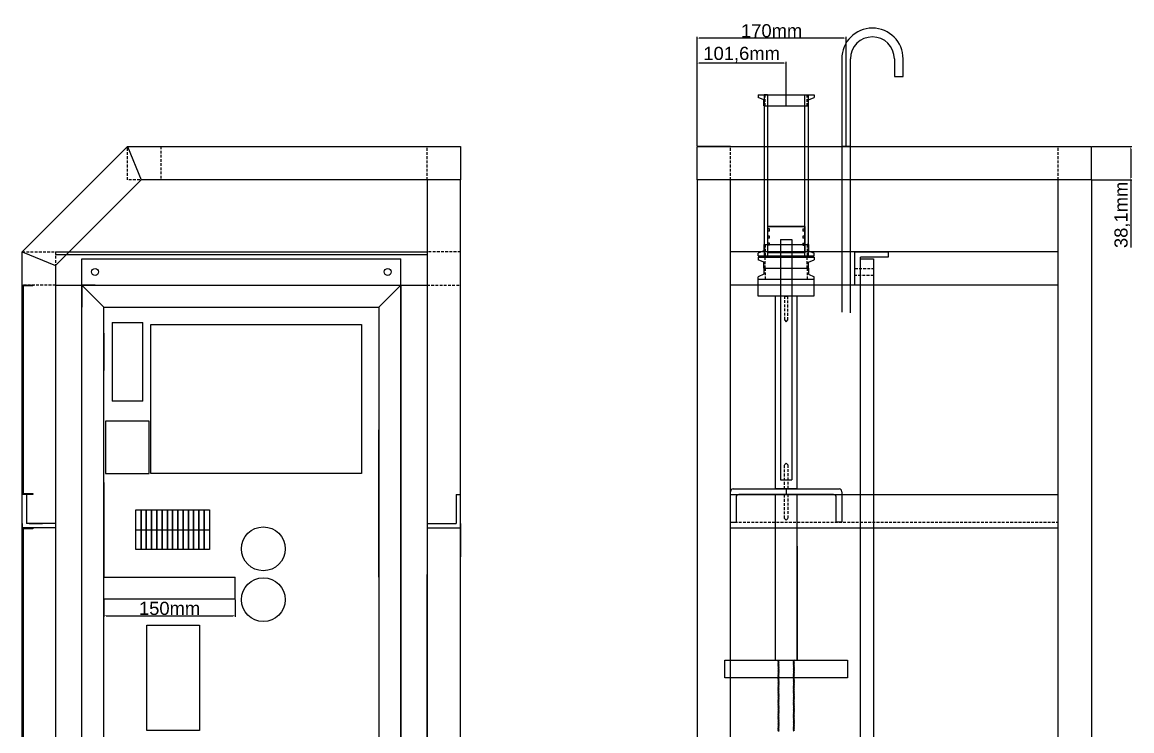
# Model space of a CAD drawing. Header units: centimetres. Extents: x -4347 to 28631, y 41590 to 109107.
# Drawn here: x 15962 to 17228, y 50620 to 51429 of the extents above; entities that cross this region are included whole.
import ezdxf

# ---------------------------------------------------------------- set-up
doc = ezdxf.new("R2010")
doc.units = ezdxf.units.CM
doc.header["$LTSCALE"] = 0.5
doc.linetypes.add('DASHED2', pattern=[9.525, 6.35, -3.175])
doc.styles.get("Standard").update_dxf_attribs({"font": 'arial.ttf'})
doc.dimstyles.new('ISO-25', dxfattribs={"dimtxt": 15, "dimasz": 2.5, "dimexe": 1.25, "dimexo": 0.625, "dimtad": 1, "dimtxsty": 'Standard', "dimcen": 2.5, "dimclrd": 1, "dimclre": 1, "dimadec": 0, "dimazin": 0, "dimtfac": 1, "dimtmove": 0, "dimatfit": 3, "dimfxl": 1, "dimarcsym": 0})

# ---------------------------------------------------------------- blocks, each defined once
blk = doc.blocks.new('*D333')
at = {"color": 1, "lineweight": -2, "transparency": 16777216}
for p, q in [((17182.5, 51286.8), (17227.7, 51286.8)), ((17226.5, 51284.3), (17226.5, 51251.2)), ((17182.5, 51248.7), (17227.7, 51248.7)), ((17226.5, 51248.7), (17226.5, 51171.5))]:
    blk.add_line(p, q, dxfattribs=at)
at = {"color": 1, "transparency": 16777216}
for points in [[(17226.1, 51284.3), (17226.9, 51284.3), (17226.5, 51286.8)], [(17226.1, 51251.2), (17226.9, 51251.2), (17226.5, 51248.7)]]:
    blk.add_solid(points, dxfattribs=at)
at = {"layer": 'Defpoints', "color": 0, "transparency": 16777216}
for p in [(17181.9, 51286.8), (17181.9, 51248.7), (17226.5, 51248.7)]:
    blk.add_point(p, dxfattribs=at)
at = {"color": 0, "transparency": 16777216, "insert": (17216.8, 51208.8), "char_height": 15, "attachment_point": 5, "rotation": 90}
blk.add_mtext('38,1mm', dxfattribs=at)
blk = doc.blocks.new('*D358')
at = {"color": 1, "lineweight": -2, "transparency": 16777216}
for p, q in [((16731.9, 51287.4), (16731.9, 51383.2)), ((16831, 51381.9), (16734.4, 51381.9)), ((16833.5, 51333.6), (16833.5, 51383.2))]:
    blk.add_line(p, q, dxfattribs=at)
at = {"color": 1, "transparency": 16777216}
for points in [[(16734.4, 51382.4), (16734.4, 51381.5), (16731.9, 51381.9)], [(16831, 51382.4), (16831, 51381.5), (16833.5, 51381.9)]]:
    blk.add_solid(points, dxfattribs=at)
at = {"layer": 'Defpoints', "color": 0, "transparency": 16777216}
for p in [(16731.9, 51381.9), (16833.5, 51333), (16731.9, 51286.8)]:
    blk.add_point(p, dxfattribs=at)
at = {"color": 0, "transparency": 16777216, "insert": (16782.7, 51391.6), "char_height": 15, "attachment_point": 5}
blk.add_mtext('101,6mm', dxfattribs=at)
blk = doc.blocks.new('*D360')
at = {"color": 1, "lineweight": -2, "transparency": 16777216}
for p, q in [((16731.9, 51287.4), (16731.9, 51411.7)), ((16899.4, 51410.4), (16734.4, 51410.4)), ((16901.9, 51287.4), (16901.9, 51411.7))]:
    blk.add_line(p, q, dxfattribs=at)
at = {"color": 1, "transparency": 16777216}
for points in [[(16734.4, 51410.9), (16734.4, 51410), (16731.9, 51410.4)], [(16899.4, 51410.9), (16899.4, 51410), (16901.9, 51410.4)]]:
    blk.add_solid(points, dxfattribs=at)
at = {"layer": 'Defpoints', "color": 0, "transparency": 16777216}
for p in [(16731.9, 51410.4), (16731.9, 51286.8), (16901.9, 51286.8)]:
    blk.add_point(p, dxfattribs=at)
at = {"color": 0, "transparency": 16777216, "insert": (16816.9, 51418.7), "char_height": 15, "attachment_point": 5}
blk.add_mtext('170mm', dxfattribs=at)
blk = doc.blocks.new('*D382')
at = {"color": 1, "lineweight": -2, "transparency": 16777216}
for p, q in [((16055.2, 50770.1), (16055.2, 50750.3)), ((16205.2, 50770.1), (16205.2, 50750.3)), ((16057.7, 50751.6), (16202.7, 50751.6))]:
    blk.add_line(p, q, dxfattribs=at)
at = {"color": 1, "transparency": 16777216}
for points in [[(16057.7, 50752), (16057.7, 50751.2), (16055.2, 50751.6)], [(16202.7, 50752), (16202.7, 50751.2), (16205.2, 50751.6)]]:
    blk.add_solid(points, dxfattribs=at)
at = {"layer": 'Defpoints', "color": 0, "transparency": 16777216}
for p in [(16055.2, 50770.7), (16205.2, 50770.7), (16205.2, 50751.6)]:
    blk.add_point(p, dxfattribs=at)
at = {"color": 0, "transparency": 16777216, "insert": (16130.2, 50759.9), "char_height": 15, "attachment_point": 5}
blk.add_mtext('150mm', dxfattribs=at)

msp = doc.modelspace()

# ---------------------------------------------------------------- linework, layer by layer
for p, q in [((16896.868, 51386.794), (16896.868, 51097.676)), ((16906.868, 51286.794), (16906.868, 51386.794)), ((16956.868, 51386.794), (16956.868, 51366.794)), ((16966.868, 51366.794), (16966.868, 51386.794)), ((16956.868, 51366.794), (16966.868, 51366.794)), ((16801.47, 51345.694), (16865.47, 51345.694)), ((16801.47, 51345.694), (16801.47, 51342.694)), ((16808.07, 51339.994), (16801.47, 51342.694)), ((16808.07, 51332.994), (16808.07, 51339.994)), ((16812.22, 51345.694), (16808.22, 51345.694)), ((16808.22, 51345.694), (16808.22, 51160.694)), ((16808.22, 51345.694), (16808.22, 51313.694)), ((16808.22, 51345.694), (16808.22, 51313.694)), ((16808.22, 51345.694), (16858.72, 51345.694)), ((16808.22, 51345.694), (16858.72, 51345.694)), ((16812.22, 51345.694), (16812.22, 51160.694)), ((16854.72, 51160.694), (16854.72, 51345.694)), ((16854.72, 51345.694), (16858.72, 51345.694)), ((16858.72, 51345.694), (16858.72, 51160.694)), ((16858.87, 51339.994), (16865.47, 51342.694)), ((16858.87, 51332.994), (16858.87, 51339.994)), ((16865.47, 51345.694), (16865.47, 51342.694)), ((16808.07, 51332.994), (16809.57, 51332.994)), ((16808.07, 51332.994), (16858.87, 51332.994)), ((16858.87, 51332.994), (16857.37, 51332.994)), ((16906.868, 51097.155), (16906.868, 51330.597)), ((15962.102, 51166.794), (16082.102, 51286.794)), ((16082.102, 51286.794), (16462.102, 51286.794)), ((16082.102, 51286.794), (16097.883, 51248.694)), ((16462.102, 51286.794), (16462.102, 51248.694)), ((16769.968, 51286.794), (16731.868, 51286.794)), ((16731.868, 51286.794), (17181.868, 51286.794)), ((16731.868, 51248.694), (16731.868, 51286.794)), ((16906.868, 51286.794), (16896.868, 51286.794)), ((16896.868, 51286.794), (16906.868, 51286.794)), ((17143.768, 51286.794), (17181.868, 51286.794)), ((17181.868, 51248.694), (17181.868, 51286.794)), ((16000.202, 51151.013), (16097.883, 51248.694)), ((16462.102, 51248.694), (16097.883, 51248.694)), ((16462.102, 51248.694), (16424.002, 51248.694)), ((16424.002, 51248.694), (16424.002, 50086.794)), ((16462.102, 50086.794), (16462.102, 51248.694)), ((17181.868, 51248.694), (16731.868, 51248.694)), ((16731.868, 51248.694), (16731.868, 50086.794)), ((16769.968, 50086.794), (16769.968, 51248.694)), ((17143.768, 51248.694), (17103.768, 51248.694)), ((17143.768, 50086.794), (17143.768, 51248.694)), ((17181.868, 51248.694), (17181.868, 50086.794)), ((16854.72, 51195.694), (16812.22, 51195.694)), ((16812.22, 51195.694), (16854.72, 51195.694)), ((16812.22, 51195.694), (16812.22, 51165.694)), ((16820.52, 51195.694), (16846.42, 51195.694)), ((16822.62, 51195.694), (16844.32, 51195.694)), ((16854.72, 51195.694), (16854.72, 51165.694)), ((16814.32, 51192.694), (16812.22, 51192.694)), ((16814.32, 51190.094), (16812.22, 51190.094)), ((16814.32, 51184.694), (16812.22, 51184.694)), ((16814.32, 51182.094), (16812.22, 51182.094)), ((16814.32, 51190.094), (16814.32, 51192.694)), ((16814.32, 51182.094), (16814.32, 51184.694)), ((16852.62, 51192.694), (16852.62, 51190.094)), ((16852.62, 51192.694), (16854.72, 51192.694)), ((16854.72, 51190.094), (16852.62, 51190.094)), ((16852.62, 51184.694), (16852.62, 51182.094)), ((16854.72, 51184.694), (16852.62, 51184.694)), ((16854.72, 51182.094), (16852.62, 51182.094)), ((16808.07, 51174.894), (16809.57, 51174.894)), ((16808.07, 51174.894), (16858.87, 51174.894)), ((16808.07, 51174.894), (16808.07, 51167.894)), ((16808.07, 51174.894), (16809.57, 51174.894)), ((16808.07, 51174.894), (16858.87, 51174.894)), ((16814.32, 51176.694), (16812.22, 51176.694)), ((16814.32, 51174.094), (16812.22, 51174.094)), ((16814.32, 51174.094), (16814.32, 51176.694)), ((16827.12, 51180.694), (16839.82, 51180.694)), ((16827.12, 51180.694), (16827.12, 50906.694)), ((16839.82, 51180.694), (16839.82, 50906.694)), ((16852.62, 51176.694), (16852.62, 51174.094)), ((16852.62, 51176.694), (16854.72, 51176.694)), ((16852.62, 51174.094), (16854.72, 51174.094)), ((16858.87, 51174.894), (16857.37, 51174.894)), ((16858.87, 51174.894), (16857.37, 51174.894)), ((16858.87, 51174.894), (16858.87, 51167.894)), ((15962.102, 50086.794), (15962.102, 51166.794)), ((15962.102, 51166.794), (16000.202, 51151.013)), ((16000.202, 51166.794), (16424.002, 51166.794)), ((16000.202, 51166.794), (16000.202, 51163.624)), ((16000.202, 51163.624), (16424.002, 51163.624)), ((16030.202, 51158.694), (16394.002, 51158.694)), ((16030.202, 50218.694), (16030.202, 51158.694)), ((16030.202, 51158.694), (16055.202, 51158.694)), ((16394.002, 50218.694), (16394.002, 51158.694)), ((16394.002, 50218.694), (16394.002, 51158.694)), ((17143.768, 51166.794), (16769.968, 51166.794)), ((16808.07, 51167.894), (16801.47, 51165.194)), ((16801.47, 51162.194), (16801.47, 51165.194)), ((16801.47, 51162.194), (16865.47, 51162.194)), ((16801.47, 51160.694), (16865.47, 51160.694)), ((16801.47, 51160.694), (16801.47, 51157.694)), ((16808.07, 51154.994), (16801.47, 51157.694)), ((16808.22, 51160.694), (16812.22, 51160.694)), ((16854.72, 51165.694), (16812.22, 51165.694)), ((16812.22, 51161.694), (16812.22, 51162.194)), ((16812.22, 51162.194), (16854.72, 51162.194)), ((16812.22, 51160.694), (16812.22, 51161.694)), ((16812.22, 51160.694), (16854.72, 51160.694)), ((16844.32, 51165.694), (16822.62, 51165.694)), ((16854.72, 51162.194), (16854.72, 51160.694)), ((16858.72, 51160.694), (16854.72, 51160.694)), ((16858.87, 51167.894), (16865.47, 51165.194)), ((16858.87, 51154.994), (16865.47, 51157.694)), ((16865.47, 51162.194), (16865.47, 51165.194)), ((16865.47, 51160.694), (16865.47, 51157.694)), ((16911.868, 51128.694), (16911.868, 51166.794)), ((16911.868, 51166.794), (16949.968, 51166.794)), ((16918.218, 50218.694), (16918.218, 51160.444)), ((16949.968, 51160.444), (16918.218, 51160.444)), ((16918.218, 51158.694), (16933.218, 51158.694)), ((16933.218, 51158.694), (16933.218, 50218.694)), ((16949.968, 51166.794), (16949.968, 51160.444)), ((16000.202, 51151.013), (16000.202, 50086.794)), ((16808.07, 51147.994), (16808.07, 51154.994)), ((16808.07, 51147.994), (16809.57, 51147.994)), ((16808.07, 51147.994), (16858.87, 51147.994)), ((16808.07, 51147.994), (16808.07, 51140.994)), ((16808.07, 51147.994), (16809.57, 51147.994)), ((16808.07, 51147.994), (16858.87, 51147.994)), ((16858.87, 51147.994), (16857.37, 51147.994)), ((16858.87, 51147.994), (16857.37, 51147.994)), ((16858.87, 51147.994), (16858.87, 51154.994)), ((16858.87, 51147.994), (16858.87, 51140.994)), ((16808.07, 51140.994), (16801.47, 51138.294)), ((16801.47, 51135.294), (16801.47, 51138.294)), ((16801.47, 51135.294), (16865.47, 51135.294)), ((16801.718, 51135.294), (16865.218, 51135.294)), ((16801.718, 51116.244), (16801.718, 51135.294)), ((16858.87, 51140.994), (16865.47, 51138.294)), ((16865.218, 51135.294), (16865.218, 51116.244)), ((16865.47, 51135.294), (16865.47, 51138.294)), ((15962.102, 51128.694), (15974.102, 51128.694)), ((15974.102, 51127.694), (15963.102, 51127.694)), ((15963.102, 51127.694), (15963.102, 50890.894)), ((15974.102, 51128.694), (15974.102, 51127.694)), ((16000.202, 51128.694), (16030.202, 51128.694)), ((16030.202, 51128.694), (16394.002, 51128.694)), ((16030.202, 50276.694), (16030.202, 51128.694)), ((16030.202, 51128.694), (16030.202, 51103.694)), ((16030.202, 51128.694), (16055.202, 51103.694)), ((16045.202, 51128.694), (16030.202, 51128.694)), ((16369.002, 51103.694), (16394.002, 51128.694)), ((16394.002, 51128.694), (16424.002, 51128.694)), ((16394.002, 51128.694), (16394.002, 50238.694)), ((17143.768, 51128.694), (16769.968, 51128.694)), ((16918.218, 51128.694), (16911.868, 51128.694)), ((16865.218, 51116.244), (16801.718, 51116.244)), ((16820.768, 51116.244), (16820.768, 50896.244)), ((16846.168, 51116.244), (16820.768, 51116.244)), ((16831.468, 51116.244), (16835.468, 51116.244)), ((16846.168, 50896.244), (16846.168, 51116.244)), ((16055.202, 51103.694), (16369.002, 51103.694)), ((16055.202, 50273.694), (16055.202, 51103.694)), ((16055.202, 51103.694), (16075.202, 51103.694)), ((16369.002, 51103.694), (16369.002, 50273.694)), ((16369.002, 51103.694), (16369.002, 50823.694)), ((16064.602, 51086.194), (16099.602, 51086.194)), ((16064.602, 51086.194), (16064.602, 50996.194)), ((16099.602, 50996.194), (16099.602, 51086.194)), ((16109.002, 51083.694), (16349.002, 51083.694)), ((16109.002, 50913.694), (16109.002, 51083.694)), ((16349.002, 51083.694), (16349.002, 50913.694)), ((16831.468, 51088.944), (16833.468, 51086.944)), ((16833.468, 51086.944), (16835.468, 51088.944)), ((16055.202, 50988.697), (16055.202, 51073.697)), ((16055.202, 51073.697), (16055.202, 51031.197)), ((16099.602, 50996.194), (16064.602, 50996.194)), ((16107.102, 50973.694), (16057.102, 50973.694)), ((16057.102, 50973.694), (16057.102, 50913.694)), ((16107.102, 50913.694), (16107.102, 50973.694)), ((16369.002, 50823.694), (16369.002, 50963.694)), ((16831.468, 50923.544), (16833.468, 50925.544)), ((16833.468, 50925.544), (16835.468, 50923.544)), ((16055.202, 50903.697), (16055.202, 50795.694)), ((16057.102, 50913.694), (16082.102, 50913.694)), ((16082.102, 50913.694), (16107.102, 50913.694)), ((16349.002, 50913.694), (16109.002, 50913.694)), ((16369.002, 50795.694), (16369.002, 50903.697)), ((16827.12, 50906.694), (16839.82, 50906.694)), ((15963.102, 50890.894), (15974.102, 50890.894)), ((15974.102, 50890.894), (15974.102, 50889.894)), ((16769.968, 50858.144), (16769.968, 50893.069)), ((16773.143, 50896.244), (16893.793, 50896.244)), ((16846.168, 50896.244), (16820.768, 50896.244)), ((16820.768, 50896.244), (16846.168, 50896.244)), ((16831.468, 50896.244), (16835.468, 50896.244)), ((16833.468, 50896.244), (16833.468, 50889.894)), ((16896.968, 50893.069), (16896.968, 50858.144)), ((15967.102, 50889.894), (15962.102, 50889.894)), ((15974.102, 50889.894), (15962.102, 50889.894)), ((15967.102, 50889.894), (15967.102, 50856.794)), ((15967.102, 50882.194), (15967.102, 50856.794)), ((16457.102, 50889.894), (16457.102, 50856.794)), ((16457.102, 50889.894), (16462.102, 50889.894)), ((16462.102, 50860.194), (16462.102, 50882.194)), ((16769.968, 50851.794), (16769.968, 50889.894)), ((16769.968, 50889.894), (17143.768, 50889.894)), ((16769.968, 50889.894), (16909.968, 50889.894)), ((16776.318, 50886.719), (16776.318, 50858.144)), ((16887.443, 50889.894), (16779.493, 50889.894)), ((16820.768, 50889.894), (16820.768, 50700.894)), ((16820.768, 50889.894), (16846.168, 50889.894)), ((16835.468, 50889.894), (16831.468, 50889.894)), ((16833.468, 50889.894), (16903.468, 50889.894)), ((16846.168, 50700.894), (16846.168, 50889.894)), ((16890.618, 50858.144), (16890.618, 50886.719)), ((16091.652, 50872.196), (16097.652, 50872.196)), ((16091.652, 50827.196), (16091.652, 50872.196)), ((16097.652, 50872.196), (16097.652, 50827.196)), ((16097.652, 50872.196), (16103.652, 50872.196)), ((16097.652, 50827.196), (16097.652, 50872.196)), ((16103.652, 50872.196), (16103.652, 50827.196)), ((16103.652, 50872.196), (16109.652, 50872.196)), ((16103.652, 50827.196), (16103.652, 50872.196)), ((16109.652, 50872.196), (16109.652, 50827.196)), ((16109.652, 50872.196), (16115.652, 50872.196)), ((16109.652, 50827.196), (16109.652, 50872.196)), ((16115.652, 50872.196), (16115.652, 50827.196)), ((16115.652, 50872.196), (16121.652, 50872.196)), ((16115.652, 50827.196), (16115.652, 50872.196)), ((16121.652, 50872.196), (16121.652, 50827.196)), ((16121.652, 50872.196), (16127.652, 50872.196)), ((16121.652, 50827.196), (16121.652, 50872.196)), ((16127.652, 50872.196), (16127.652, 50827.196)), ((16127.652, 50872.196), (16133.652, 50872.196)), ((16127.652, 50827.196), (16127.652, 50872.196)), ((16133.652, 50872.196), (16133.652, 50827.196)), ((16133.652, 50872.196), (16139.652, 50872.196)), ((16133.652, 50827.196), (16133.652, 50872.196)), ((16139.652, 50872.196), (16139.652, 50827.196)), ((16139.652, 50872.196), (16145.652, 50872.196)), ((16139.652, 50827.196), (16139.652, 50872.196)), ((16145.652, 50872.196), (16145.652, 50827.196)), ((16145.652, 50872.196), (16151.652, 50872.196)), ((16145.652, 50827.196), (16145.652, 50872.196)), ((16151.652, 50872.196), (16151.652, 50827.196)), ((16151.652, 50872.196), (16157.652, 50872.196)), ((16151.652, 50827.196), (16151.652, 50872.196)), ((16157.652, 50872.196), (16157.652, 50827.196)), ((16157.652, 50872.196), (16163.652, 50872.196)), ((16157.652, 50827.196), (16157.652, 50872.196)), ((16163.652, 50872.196), (16163.652, 50827.196)), ((16163.652, 50872.196), (16169.652, 50872.196)), ((16163.652, 50827.196), (16163.652, 50872.196)), ((16169.652, 50872.196), (16169.652, 50827.196)), ((16169.652, 50872.196), (16175.652, 50872.196)), ((16169.652, 50827.196), (16169.652, 50872.196)), ((16175.652, 50872.196), (16175.652, 50827.196)), ((15962.102, 50856.794), (15962.102, 50818.694)), ((16000.202, 50856.794), (15967.102, 50856.794)), ((15970.202, 50856.794), (15985.202, 50856.794)), ((16000.202, 50856.794), (16000.202, 50851.794)), ((16424.002, 50856.794), (16457.102, 50856.794)), ((16424.002, 50856.794), (16424.002, 50851.794)), ((16462.102, 50856.794), (16462.102, 50818.694)), ((16769.968, 50851.794), (16769.968, 50858.144)), ((16769.968, 50858.144), (16776.318, 50858.144)), ((16833.468, 50860.594), (16831.468, 50862.594)), ((16835.468, 50862.594), (16833.468, 50860.594)), ((16896.968, 50858.144), (16890.618, 50858.144)), ((16000.202, 50851.794), (15962.102, 50851.794)), ((15962.102, 50851.794), (15974.102, 50851.794)), ((15974.102, 50850.794), (15963.102, 50850.794)), ((15963.102, 50850.794), (15963.102, 50175.894)), ((15974.102, 50851.794), (15974.102, 50850.794)), ((16091.652, 50849.696), (16175.652, 50849.696)), ((16424.002, 50851.794), (16462.102, 50851.794)), ((16769.968, 50851.794), (17143.768, 50851.794)), ((16846.168, 50830.894), (16846.168, 50700.894)), ((16097.652, 50827.196), (16091.652, 50827.196)), ((16103.652, 50827.196), (16097.652, 50827.196)), ((16109.652, 50827.196), (16103.652, 50827.196)), ((16115.652, 50827.196), (16109.652, 50827.196)), ((16121.652, 50827.196), (16115.652, 50827.196)), ((16127.652, 50827.196), (16121.652, 50827.196)), ((16133.652, 50827.196), (16127.652, 50827.196)), ((16139.652, 50827.196), (16133.652, 50827.196)), ((16145.652, 50827.196), (16139.652, 50827.196)), ((16151.652, 50827.196), (16145.652, 50827.196)), ((16157.652, 50827.196), (16151.652, 50827.196)), ((16163.652, 50827.196), (16157.652, 50827.196)), ((16169.652, 50827.196), (16163.652, 50827.196)), ((16175.652, 50827.196), (16169.652, 50827.196)), ((16055.202, 50795.694), (16205.202, 50795.694)), ((16205.202, 50770.694), (16205.202, 50795.694)), ((16424.002, 50348.694), (16424.002, 50798.694)), ((16055.202, 50770.694), (16205.202, 50770.694)), ((16055.202, 50770.694), (16205.202, 50770.694)), ((16104.202, 50680.694), (16104.202, 50740.694)), ((16104.202, 50740.694), (16164.202, 50740.694)), ((16164.202, 50740.694), (16164.202, 50620.694)), ((16763.468, 50700.894), (16903.468, 50700.894)), ((16763.468, 50680.894), (16763.468, 50700.894)), ((16820.768, 50700.894), (16846.168, 50700.894)), ((16823.943, 50700.894), (16825.635, 50699.917)), ((16823.943, 50700.894), (16842.993, 50700.894)), ((16842.993, 50700.894), (16841.301, 50699.917)), ((16903.468, 50700.894), (16903.468, 50680.894)), ((16823.943, 50698.944), (16825.635, 50699.921)), ((16823.943, 50698.944), (16825.635, 50697.967)), ((16823.943, 50696.994), (16825.635, 50697.971)), ((16823.943, 50696.994), (16825.635, 50696.017)), ((16823.943, 50695.044), (16825.635, 50696.021)), ((16823.943, 50695.044), (16825.635, 50694.067)), ((16823.943, 50693.094), (16825.635, 50694.071)), ((16823.943, 50693.094), (16825.635, 50692.117)), ((16823.943, 50691.144), (16825.635, 50692.121)), ((16823.943, 50691.144), (16825.635, 50690.167)), ((16823.943, 50689.194), (16825.635, 50690.171)), ((16823.943, 50689.194), (16825.635, 50688.217)), ((16823.943, 50687.244), (16825.635, 50688.221)), ((16842.993, 50698.944), (16841.301, 50699.921)), ((16842.993, 50698.944), (16841.301, 50697.967)), ((16842.993, 50696.994), (16841.301, 50697.971)), ((16842.993, 50696.994), (16841.301, 50696.017)), ((16842.993, 50695.044), (16841.301, 50696.021)), ((16842.993, 50695.044), (16841.301, 50694.067)), ((16842.993, 50693.094), (16841.301, 50694.071)), ((16842.993, 50693.094), (16841.301, 50692.117)), ((16842.993, 50691.144), (16841.301, 50692.121)), ((16842.993, 50691.144), (16841.301, 50690.167)), ((16842.993, 50689.194), (16841.301, 50690.171)), ((16842.993, 50689.194), (16841.301, 50688.217)), ((16842.993, 50687.244), (16841.301, 50688.221)), ((16104.202, 50620.694), (16104.202, 50680.694)), ((16903.468, 50680.894), (16763.468, 50680.894)), ((16823.943, 50687.244), (16825.635, 50686.267)), ((16823.943, 50685.294), (16825.635, 50686.271)), ((16823.943, 50685.294), (16825.635, 50684.317)), ((16823.943, 50683.344), (16825.635, 50684.321)), ((16823.943, 50683.344), (16825.635, 50682.367)), ((16823.943, 50681.394), (16825.635, 50682.371)), ((16823.943, 50681.394), (16825.635, 50680.417)), ((16823.943, 50679.444), (16825.635, 50680.421)), ((16823.943, 50679.444), (16825.635, 50678.467)), ((16823.943, 50677.494), (16825.635, 50678.471)), ((16823.943, 50677.494), (16825.635, 50676.517)), ((16823.943, 50675.544), (16825.635, 50676.521)), ((16823.943, 50675.544), (16825.635, 50674.567)), ((16842.993, 50687.244), (16841.301, 50686.267)), ((16842.993, 50685.294), (16841.301, 50686.271)), ((16842.993, 50685.294), (16841.301, 50684.317)), ((16842.993, 50683.344), (16841.301, 50684.321)), ((16842.993, 50683.344), (16841.301, 50682.367)), ((16842.993, 50681.394), (16841.301, 50682.371)), ((16842.993, 50681.394), (16841.301, 50680.417)), ((16842.993, 50679.444), (16841.301, 50680.421)), ((16842.993, 50679.444), (16841.301, 50678.467)), ((16842.993, 50677.494), (16841.301, 50678.471)), ((16842.993, 50677.494), (16841.301, 50676.517)), ((16842.993, 50675.544), (16841.301, 50676.521)), ((16842.993, 50675.544), (16841.301, 50674.567)), ((16823.943, 50673.594), (16825.635, 50674.571)), ((16823.943, 50673.594), (16825.635, 50672.617)), ((16823.943, 50671.644), (16825.635, 50672.621)), ((16823.943, 50671.644), (16825.635, 50670.667)), ((16823.943, 50669.694), (16825.635, 50670.671)), ((16823.943, 50669.694), (16825.635, 50668.717)), ((16823.943, 50667.744), (16825.635, 50668.721)), ((16823.943, 50667.744), (16825.635, 50666.767)), ((16823.943, 50665.794), (16825.635, 50666.771)), ((16823.943, 50665.794), (16825.635, 50664.817)), ((16823.943, 50663.844), (16825.635, 50664.821)), ((16823.943, 50663.844), (16825.635, 50662.867)), ((16823.943, 50661.894), (16825.635, 50662.871)), ((16842.993, 50673.594), (16841.301, 50674.571)), ((16842.993, 50673.594), (16841.301, 50672.617)), ((16842.993, 50671.644), (16841.301, 50672.621)), ((16842.993, 50671.644), (16841.301, 50670.667)), ((16842.993, 50669.694), (16841.301, 50670.671)), ((16842.993, 50669.694), (16841.301, 50668.717)), ((16842.993, 50667.744), (16841.301, 50668.721)), ((16842.993, 50667.744), (16841.301, 50666.767)), ((16842.993, 50665.794), (16841.301, 50666.771)), ((16842.993, 50665.794), (16841.301, 50664.817)), ((16842.993, 50663.844), (16841.301, 50664.821)), ((16842.993, 50663.844), (16841.301, 50662.867)), ((16842.993, 50661.894), (16841.301, 50662.871)), ((16823.943, 50661.894), (16825.635, 50660.917)), ((16823.943, 50659.944), (16825.635, 50660.921)), ((16823.943, 50659.944), (16825.635, 50658.967)), ((16823.943, 50657.994), (16825.635, 50658.971)), ((16823.943, 50657.994), (16825.635, 50657.017)), ((16823.943, 50656.044), (16825.635, 50657.021)), ((16823.943, 50656.044), (16825.635, 50655.067)), ((16823.943, 50654.094), (16825.635, 50655.071)), ((16823.943, 50654.094), (16825.635, 50653.117)), ((16823.943, 50652.144), (16825.635, 50653.121)), ((16823.943, 50652.144), (16825.635, 50651.167)), ((16823.943, 50650.194), (16825.635, 50651.171)), ((16842.993, 50661.894), (16841.301, 50660.917)), ((16842.993, 50659.944), (16841.301, 50660.921)), ((16842.993, 50659.944), (16841.301, 50658.967)), ((16842.993, 50657.994), (16841.301, 50658.971)), ((16842.993, 50657.994), (16841.301, 50657.017)), ((16842.993, 50656.044), (16841.301, 50657.021)), ((16842.993, 50656.044), (16841.301, 50655.067)), ((16842.993, 50654.094), (16841.301, 50655.071)), ((16842.993, 50654.094), (16841.301, 50653.117)), ((16842.993, 50652.144), (16841.301, 50653.121)), ((16842.993, 50652.144), (16841.301, 50651.167)), ((16842.993, 50650.194), (16841.301, 50651.171)), ((16823.943, 50650.194), (16825.635, 50649.217)), ((16823.943, 50648.244), (16825.635, 50649.221)), ((16823.943, 50648.244), (16825.635, 50647.267)), ((16823.943, 50646.294), (16825.635, 50647.271)), ((16823.943, 50646.294), (16825.635, 50645.317)), ((16823.943, 50644.344), (16825.635, 50645.321)), ((16823.943, 50644.344), (16825.635, 50643.367)), ((16823.943, 50642.394), (16825.635, 50643.371)), ((16823.943, 50642.394), (16825.635, 50641.417)), ((16823.943, 50640.444), (16825.635, 50641.421)), ((16823.943, 50640.444), (16825.635, 50639.467)), ((16823.943, 50638.494), (16825.635, 50639.471)), ((16823.943, 50638.494), (16825.635, 50637.517)), ((16842.993, 50650.194), (16841.301, 50649.217)), ((16842.993, 50648.244), (16841.301, 50649.221)), ((16842.993, 50648.244), (16841.301, 50647.267)), ((16842.993, 50646.294), (16841.301, 50647.271)), ((16842.993, 50646.294), (16841.301, 50645.317)), ((16842.993, 50644.344), (16841.301, 50645.321)), ((16842.993, 50644.344), (16841.301, 50643.367)), ((16842.993, 50642.394), (16841.301, 50643.371)), ((16842.993, 50642.394), (16841.301, 50641.417)), ((16842.993, 50640.444), (16841.301, 50641.421)), ((16842.993, 50640.444), (16841.301, 50639.467)), ((16842.993, 50638.494), (16841.301, 50639.471)), ((16842.993, 50638.494), (16841.301, 50637.517)), ((16823.943, 50636.544), (16825.635, 50637.521)), ((16823.943, 50636.544), (16825.635, 50635.567)), ((16823.943, 50634.594), (16825.635, 50635.571)), ((16823.943, 50634.594), (16825.635, 50633.617)), ((16823.943, 50632.644), (16825.635, 50633.621)), ((16823.943, 50632.644), (16825.635, 50631.667)), ((16823.943, 50630.694), (16825.635, 50631.671)), ((16823.943, 50630.694), (16825.635, 50629.717)), ((16823.946, 50628.742), (16825.638, 50629.719)), ((16823.946, 50628.742), (16825.638, 50627.766)), ((16823.946, 50626.792), (16825.638, 50627.769)), ((16823.946, 50626.792), (16825.638, 50625.816)), ((16823.946, 50624.842), (16825.638, 50625.819)), ((16842.99, 50628.742), (16841.298, 50629.719)), ((16842.99, 50628.742), (16841.298, 50627.766)), ((16842.99, 50626.792), (16841.298, 50627.769)), ((16842.99, 50626.792), (16841.298, 50625.816)), ((16842.99, 50624.842), (16841.298, 50625.819)), ((16842.993, 50636.544), (16841.301, 50637.521)), ((16842.993, 50636.544), (16841.301, 50635.567)), ((16842.993, 50634.594), (16841.301, 50635.571)), ((16842.993, 50634.594), (16841.301, 50633.617)), ((16842.993, 50632.644), (16841.301, 50633.621)), ((16842.993, 50632.644), (16841.301, 50631.667)), ((16842.993, 50630.694), (16841.301, 50631.671)), ((16842.993, 50630.694), (16841.301, 50629.717)), ((16164.202, 50620.694), (16104.202, 50620.694)), ((16823.946, 50624.842), (16825.638, 50623.866)), ((16823.946, 50622.892), (16825.638, 50623.869)), ((16823.946, 50622.892), (16824.423, 50622.617)), ((16823.946, 50622.892), (16825.638, 50621.916)), ((16823.946, 50620.942), (16825.638, 50621.919)), ((16823.946, 50620.942), (16825.638, 50619.966)), ((16842.99, 50624.842), (16841.298, 50623.866)), ((16842.99, 50622.892), (16841.298, 50623.869)), ((16842.996, 50622.892), (16841.304, 50621.916)), ((16842.996, 50620.942), (16841.304, 50621.919)), ((16842.996, 50620.942), (16841.304, 50619.966)), ((16842.99, 50622.892), (16842.513, 50622.617))]:
    msp.add_line(p, q)
at = {"linetype": 'DASHED2'}
for p, q in [((16809.57, 51332.994), (16809.57, 51345.694)), ((16857.37, 51332.994), (16857.37, 51345.694)), ((16082.102, 51286.794), (16120.202, 51286.794)), ((16082.102, 51248.694), (16082.102, 51286.794)), ((16120.202, 51286.794), (16120.202, 51248.694)), ((16424.002, 51248.694), (16424.002, 51286.794)), ((16769.968, 51248.694), (16769.968, 51286.794)), ((17143.768, 51248.694), (17143.768, 51286.794)), ((16120.202, 51248.694), (16082.102, 51248.694)), ((16809.57, 51174.894), (16809.57, 51162.194)), ((16857.37, 51174.894), (16857.37, 51162.194)), ((15962.102, 51166.794), (16000.202, 51166.794)), ((15962.102, 51128.694), (15962.102, 51166.794)), ((16000.202, 51166.794), (16000.202, 51128.694)), ((16462.102, 51166.794), (16424.002, 51166.794)), ((16424.002, 51166.794), (16424.002, 51128.694)), ((16462.102, 51128.694), (16462.102, 51166.794)), ((16809.57, 51147.994), (16809.57, 51160.694)), ((16857.37, 51147.994), (16857.37, 51160.694)), ((16809.57, 51147.994), (16809.57, 51135.294)), ((16857.37, 51147.994), (16857.37, 51135.294)), ((16911.868, 51147.694), (16933.218, 51147.694)), ((16933.218, 51139.694), (16911.868, 51139.694)), ((16000.202, 51128.694), (15962.102, 51128.694)), ((16030.202, 51128.694), (16394.002, 51128.694)), ((16424.002, 51128.694), (16462.102, 51128.694)), ((16831.468, 51116.244), (16831.468, 51088.944)), ((16835.468, 51088.944), (16835.468, 51116.244)), ((16831.468, 50896.244), (16831.468, 50923.544)), ((16835.468, 50923.544), (16835.468, 50896.244)), ((16831.468, 50862.594), (16831.468, 50889.894)), ((16835.468, 50889.894), (16835.468, 50862.594)), ((16769.968, 50858.144), (17143.768, 50858.144))]:
    msp.add_line(p, q, dxfattribs=at)
for centre in [(16045.202, 51143.694), (16045.202, 51143.694), (16379.002, 51143.694), (16379.002, 51143.694)]:
    msp.add_circle(centre, 4)
at = {"color": 240, "true_color": 0xed1f24}
for centre in [(16237.102, 50827.894), (16237.102, 50769.894)]:
    msp.add_circle(centre, 25, dxfattribs=at)
for centre, radius, start, end in [((16931.868, 51386.794), 35, 0, 180), ((16931.868, 51386.794), 25, 0, 180), ((16773.143, 50893.069), 3.175, 90, 180), ((16893.793, 50893.069), 3.175, 0, 90), ((16779.493, 50886.719), 3.175, 90, 180), ((16887.443, 50886.719), 3.175, 0, 90)]:
    msp.add_arc(centre, radius, start, end)

# ---------------------------------------------------------------- dimensions: what is measured, and where the dimension line sits
for base, p1, p2, picture, middle in [((16731.868, 51410.444), (16901.868, 51286.794), (16731.868, 51286.794), '*D360', (16816.868, 51418.728)), ((16731.868, 51381.941), (16833.47, 51332.994), (16731.868, 51286.794), '*D358', (16782.669, 51391.581)), ((16205.202, 50751.581), (16055.202, 50770.694), (16205.202, 50770.694), '*D382', (16130.202, 50759.865))]:
    dim = msp.add_linear_dim(base=base, p1=p1, p2=p2, dimstyle='ISO-25', override={"dimpost": 'mm'})
    dim.commit()
    dim.dimension.update_dxf_attribs({"geometry": picture, "text_midpoint": middle})
dim = msp.add_linear_dim(base=(17226.474, 51248.694), p1=(17181.868, 51286.794), p2=(17181.868, 51248.694), angle=90, dimstyle='ISO-25', override={"dimpost": 'mm'})
dim.commit()
dim.dimension.update_dxf_attribs({"geometry": '*D333', "text_midpoint": (17216.835, 51208.837)})

doc.saveas('drawing.dxf')
